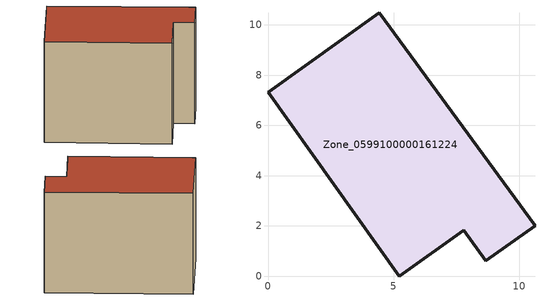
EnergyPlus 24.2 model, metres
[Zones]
Zone_0599100000161224
 floor ground (C_G): 0,7.31 4.43,10.47 10.62,2.01 8.67,0.61 7.79,1.83 5.22,0 z0
 wall outside (C_F): 4.43,10.47 0,7.31 5.22,0 7.79,1.83 8.67,0.61 10.62,2.01 4.43,10.47 z0:7.97
 roof outside (C_R): 10.62,2.01 4.43,10.47 0,7.31 5.22,0 7.79,1.83 8.67,0.61 z7.97
[BUILDING]
Pand.0599100000161224: North Axis=0; Terrain=City; Loads Convergence Tolerance Value=0.04; Temperature Convergence Tolerance Value=0.4; Solar Distribution=FullExterior; Maximum Number of Warmup Days=25; Minimum Number of Warmup Days=1
[Site:Location]
Rotterdam.The.Hague.AP_ZH_NLD Design_Conditions: Latitude=51.96; Longitude=4.45; Time Zone=1; Elevation=-4.5
[SITE:GROUNDTEMPERATURE:BUILDINGSURFACE]
18, 18, 18, 18, 18, 18, 18, 18, 18, 18, 18, 18
[MATERIAL] Thermal Absorptance=0.9; Solar Absorptance=0.7; Visible Absorptance=0.7
Name | Roughness | Thickness | Conductivity | Density | Specific Heat
G.TI.1975-1991 | MediumSmooth | 0.15 | 0.288461 | 540 | 1210
F.TI.1975-1991 | Rough | 0.3 | 0.230769 | 1920 | 840
R.TI.1975-1991 | MediumRough | 0.2 | 0.153846 | 1500 | 1000
[CONSTRUCTION]
C_G: G.TI.1975-1991
C_F: F.TI.1975-1991
C_R: R.TI.1975-1991
[ZONE]
Zone_0599100000161224: Type=1; Multiplier=1; Ceiling Height=Autocalculate; Volume=Autocalculate; Floor Area=autocalculate; Part of Total Floor Area=Yes
[ZONEINFILTRATION:DESIGNFLOWRATE]
Infil_Zone_0599100000161224: Zone or ZoneList or Space or SpaceList=Zone_0599100000161224; Schedule=AlwaysOn; Design Flow Rate Calculation Method=Flow/Area; Flow Rate per Floor Area=0.003; Constant Term Coefficient=1; Temperature Term Coefficient=0; Velocity Term Coefficient=0; Velocity Squared Term Coefficient=0
[HVACTEMPLATE:ZONE:IDEALLOADSAIRSYSTEM]
Zone_0599100000161224: Maximum Heating Supply Air Temperature=50; Minimum Cooling Supply Air Temperature=13; Maximum Heating Supply Air Humidity Ratio=0.0156; Minimum Cooling Supply Air Humidity Ratio=0.0077; Heating Limit=NoLimit; Cooling Limit=NoLimit; Dehumidification Control Type=ConstantSensibleHeatRatio; Cooling Sensible Heat Ratio=0.7; Dehumidification Setpoint=60; Humidification Control Type=None; Humidification Setpoint=30; Outdoor Air Method=None; Outdoor Air Flow Rate per Person=0.00944; Outdoor Air Flow Rate per Zone Floor Area=0; Outdoor Air Flow Rate per Zone=0; Demand Controlled Ventilation Type=None; Outdoor Air Economizer Type=NoEconomizer; Heat Recovery Type=None; Sensible Heat Recovery Effectiveness=0.7; Latent Heat Recovery Effectiveness=0.65
[ZONECONTROL:THERMOSTAT]
ThermostatControl_Zone_0599100000161224: Zone or ZoneList=Zone_0599100000161224; Control Type Schedule=DualSetpointControlType; Control 1=Thermostat_Zone_0599100000161224; Temperature Difference Between Cutout And Setpoint=0
[THERMOSTATSETPOINT:DUALSETPOINT]
Thermostat_Zone_0599100000161224: Heating Setpoint Temperature Schedule=HeatingSetpoint_Zone_0599100000161224; Cooling Setpoint Temperature Schedule=CoolingSetpoint_Zone_0599100000161224
[SCHEDULE:COMPACT]
HeatingSetpoint_Zone_0599100000161224: Through: 12/31, For: AllDays, Until: 24:00, 21
CoolingSetpoint_Zone_0599100000161224: Through: 12/31, For: AllDays, Until: 24:00, 24
DualSetpointControlType: Through: 12/31, For: AllDays, Until: 24:00, 4
AlwaysOn: Through: 12/31, For: AllDays, Until: 24:00, 1
